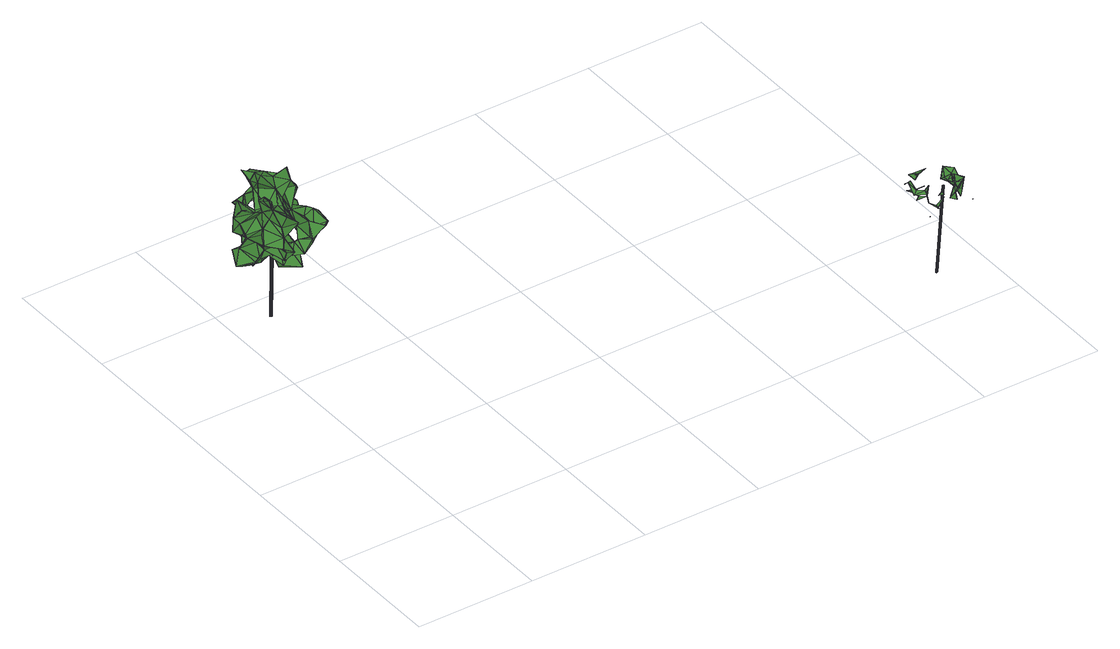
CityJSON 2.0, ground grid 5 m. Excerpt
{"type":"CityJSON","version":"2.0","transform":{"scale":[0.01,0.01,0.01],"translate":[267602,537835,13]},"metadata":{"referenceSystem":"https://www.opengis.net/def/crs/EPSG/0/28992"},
"CityObjects":{
"tree1":{"type":"SolitaryVegetationObject","attributes":{"gtid":540,"crown_width_m":3.32,"crown_median_z":17.19,"crown_r50_m":0.232,"crown_porosity":0.948,"trunk_H_m":4.1,"trunk_DBH_m":0.101,"trunk_radius_m":0.0503,"trunk_base_height_m":13.09,"original_gtid":"542"},"geometry":[{"type":"Solid","lod":"3","boundaries":[[[[0,1,2]],[[3,4,5]],[[6,7,8]],[[9,10,11]],[[12,13,14]],[[15,16,17]],[[18,19,20]],[[21,22,23]],[[24,25,26]],[[16,27,28]],[[29,30,31]],[[32,30,33]],[[34,35,36]],[[37,38,39]],[[40,41,42]],[[43,27,44]],[[45,46,47]],[[48,49,43]],[[50,51,52]],[[53,54,55]],[[53,55,56]],[[57,58,59]],[[60,61,62]],[[63,64,65]],[[66,64,63]],[[23,67,68]],[[69,20,19]],[[70,71,72]],[[73,18,74]],[[36,75,76]],[[77,78,34]],[[79,80,24]],[[61,81,82]],[[83,84,85]],[[21,86,87]],[[88,89,90]],[[28,17,16]],[[91,92,93]],[[94,91,93]],[[95,96,97]],[[11,40,98]],[[56,99,53]],[[42,98,40]],[[10,41,11]],[[100,101,102]],[[103,101,100]],[[104,90,89]],[[26,105,106]],[[107,14,108]],[[109,70,110]],[[70,72,110]],[[111,82,81]],[[112,89,113]],[[114,115,116]],[[117,118,45]],[[45,118,119]],[[120,77,121]],[[65,122,32]],[[123,72,124]],[[125,126,87]],[[127,128,129]],[[130,74,20]],[[131,116,132]],[[131,132,133]],[[10,134,135]],[[17,136,137]],[[98,9,11]],[[1,58,138]],[[57,138,58]],[[118,21,87]],[[125,139,126]],[[107,76,75]],[[11,41,40]],[[140,141,138]],[[138,142,140]],[[143,58,0]],[[144,145,146]],[[42,41,147]],[[139,17,99]],[[108,148,149]],[[74,18,20]],[[150,151,136]],[[25,63,26]],[[66,63,25]],[[152,136,151]],[[153,139,154]],[[104,89,112]],[[144,146,147]],[[53,99,137]],[[140,155,156]],[[68,157,158]],[[159,92,91]],[[0,35,143]],[[46,31,30]],[[160,38,161]],[[115,162,116]],[[163,164,156]],[[165,166,167]],[[150,130,151]],[[168,99,56]],[[169,170,171]],[[34,78,120]],[[34,120,142]],[[57,172,138]],[[119,118,87]],[[119,87,85]],[[155,173,156]],[[56,81,170]],[[56,170,168]],[[34,143,35]],[[69,19,54]],[[19,55,54]],[[170,81,171]],[[174,149,175]],[[111,81,56]],[[9,98,176]],[[42,177,98]],[[77,178,121]],[[179,180,181]],[[100,154,174]],[[182,176,183]],[[63,105,26]],[[159,184,92]],[[29,31,52]],[[185,52,31]],[[140,186,135]],[[178,77,67]],[[153,101,15]],[[102,101,153]],[[49,48,187]],[[49,187,188]],[[45,189,79]],[[65,50,63]],[[67,77,157]],[[131,186,116]],[[144,186,131]],[[0,58,1]],[[73,82,55]],[[73,55,18]],[[87,86,180]],[[87,180,179]],[[24,190,79]],[[191,15,101]],[[164,57,192]],[[37,39,193]],[[0,36,35]],[[194,195,196]],[[197,196,195]],[[198,172,58]],[[199,73,150]],[[106,196,26]],[[200,86,68]],[[201,7,96]],[[168,85,126]],[[126,139,99]],[[50,106,105]],[[50,105,63]],[[191,101,103]],[[202,203,153]],[[202,154,100]],[[133,144,204]],[[205,191,103]],[[206,207,4]],[[85,45,119]],[[179,208,87]],[[209,112,110]],[[110,72,209]],[[168,126,99]],[[4,210,206]],[[60,62,209]],[[211,103,212]],[[100,212,103]],[[142,213,214]],[[135,41,10]],[[39,13,12]],[[120,78,77]],[[142,120,195]],[[24,26,121]],[[202,102,203]],[[195,194,50]],[[121,195,120]],[[24,121,178]],[[37,193,215]],[[29,52,4]],[[33,29,4]],[[216,75,36]],[[153,154,202]],[[217,51,65]],[[72,123,209]],[[153,15,139]],[[17,139,15]],[[76,218,219]],[[220,218,76]],[[83,221,184]],[[117,190,22]],[[171,222,169]],[[22,190,223]],[[164,186,140]],[[30,29,33]],[[56,55,111]],[[87,126,85]],[[203,151,130]],[[106,50,194]],[[174,154,125]],[[224,225,166]],[[114,226,227]],[[169,168,170]],[[99,17,137]],[[102,153,152]],[[228,184,94]],[[169,85,168]],[[25,80,229]],[[230,229,80]],[[202,100,102]],[[77,231,157]],[[62,104,209]],[[110,112,188]],[[110,188,109]],[[54,53,152]],[[3,5,232]],[[160,27,16]],[[157,233,220]],[[34,233,77]],[[234,176,235]],[[234,236,176]],[[224,177,42]],[[49,28,237]],[[150,136,28]],[[51,173,52]],[[103,238,205]],[[239,64,66]],[[240,96,8]],[[241,138,141]],[[108,149,201]],[[148,175,149]],[[242,80,189]],[[96,243,8]],[[6,8,243]],[[133,217,33]],[[60,81,61]],[[60,171,81]],[[124,71,244]],[[79,189,80]],[[145,4,3]],[[157,68,67]],[[145,71,70]],[[140,135,245]],[[66,246,239]],[[43,237,27]],[[49,237,43]],[[85,84,95]],[[140,245,141]],[[184,243,83]],[[96,83,243]],[[247,156,173]],[[80,25,24]],[[21,23,68]],[[21,68,86]],[[49,248,249]],[[188,248,49]],[[250,251,124]],[[209,124,251]],[[96,218,252]],[[26,196,197]],[[73,130,150]],[[51,247,173]],[[225,167,166]],[[137,136,53]],[[152,53,136]],[[175,253,174]],[[54,254,69]],[[58,172,59]],[[138,172,142]],[[142,172,198]],[[221,92,184]],[[90,150,88]],[[88,150,249]],[[200,180,86]],[[201,158,255]],[[4,133,33]],[[47,46,256]],[[116,164,114]],[[61,104,62]],[[142,195,185]],[[184,160,16]],[[5,4,207]],[[77,233,231]],[[27,257,28]],[[157,231,233]],[[32,217,65]],[[97,96,252]],[[33,217,32]],[[210,155,214]],[[38,184,228]],[[82,111,55]],[[65,51,50]],[[18,55,19]],[[230,242,47]],[[236,193,183]],[[236,183,176]],[[254,203,69]],[[258,216,259]],[[9,182,10]],[[219,94,36]],[[93,34,36]],[[36,94,93]],[[216,258,260]],[[38,261,14]],[[2,1,241]],[[187,48,262]],[[114,227,115]],[[36,0,2]],[[115,51,162]],[[210,4,155]],[[115,227,247]],[[217,162,51]],[[262,263,187]],[[109,263,235]],[[37,215,48]],[[83,95,84]],[[211,212,253]],[[264,211,253]],[[142,214,140]],[[220,255,158]],[[220,158,157]],[[207,60,5]],[[265,90,104]],[[265,104,61]],[[52,173,4]],[[34,142,198]],[[34,198,143]],[[252,218,220]],[[143,198,58]],[[163,59,172]],[[163,156,247]],[[163,172,164]],[[57,164,172]],[[164,140,156]],[[147,186,144]],[[135,186,147]],[[174,253,100]],[[212,100,253]],[[25,229,66]],[[249,150,49]],[[49,150,28]],[[152,151,102]],[[152,254,54]],[[74,130,73]],[[176,182,9]],[[38,228,261]],[[201,107,108]],[[255,107,201]],[[163,247,227]],[[163,227,226]],[[140,214,155]],[[20,203,130]],[[95,45,85]],[[96,108,14]],[[266,267,127]],[[28,136,17]],[[150,90,199]],[[30,256,46]],[[268,7,264]],[[216,260,39]],[[193,39,260]],[[36,259,216]],[[182,260,134]],[[182,134,10]],[[141,258,259]],[[141,259,241]],[[241,1,138]],[[96,95,83]],[[98,177,176]],[[262,48,234]],[[108,7,268]],[[96,7,108]],[[27,160,44]],[[146,145,269]],[[269,145,70]],[[64,122,65]],[[235,176,224]],[[129,128,270]],[[185,31,46]],[[225,224,269]],[[42,269,224]],[[133,204,131]],[[13,38,14]],[[113,271,112]],[[188,112,271]],[[232,5,251]],[[60,251,5]],[[205,6,243]],[[272,200,240]],[[240,201,96]],[[158,201,240]],[[68,240,200]],[[158,240,68]],[[273,229,230]],[[22,21,118]],[[160,184,38]],[[45,79,117]],[[117,79,190]],[[206,274,222]],[[16,15,191]],[[76,275,220]],[[237,28,257]],[[147,146,42]],[[269,42,146]],[[133,145,144]],[[50,276,185]],[[97,93,92]],[[178,223,24]],[[2,241,259]],[[36,2,259]],[[117,22,118]],[[93,233,34]],[[159,94,184]],[[159,91,94]],[[228,94,219]],[[262,234,263]],[[260,258,134]],[[246,273,47]],[[14,261,96]],[[47,273,230]],[[247,51,115]],[[125,181,180]],[[125,180,174]],[[219,36,76]],[[233,97,220]],[[93,97,233]],[[39,38,13]],[[228,219,261]],[[97,252,220]],[[88,113,89]],[[30,122,277]],[[214,206,210]],[[97,92,95]],[[221,222,274]],[[95,92,45]],[[222,278,169]],[[234,215,236]],[[20,69,203]],[[260,182,193]],[[152,203,254]],[[153,203,152]],[[203,102,151]],[[206,222,207]],[[171,207,222]],[[88,248,188]],[[249,248,88]],[[61,199,90]],[[199,61,73]],[[73,61,82]],[[116,186,164]],[[39,12,279]],[[39,279,216]],[[216,279,75]],[[12,75,279]],[[12,280,75]],[[107,75,280]],[[113,188,281]],[[113,88,188]],[[271,281,188]],[[113,281,271]],[[16,191,205]],[[85,221,83]],[[244,71,282]],[[283,224,176]],[[70,235,224]],[[255,275,107]],[[107,275,76]],[[220,275,255]],[[67,223,178]],[[23,223,67]],[[236,215,193]],[[169,278,85]],[[284,85,278]],[[209,251,60]],[[154,139,125]],[[182,183,193]],[[240,8,272]],[[3,232,285]],[[24,223,190]],[[127,129,266]],[[50,185,195]],[[171,60,207]],[[85,284,221]],[[269,70,165]],[[165,70,224]],[[16,205,243]],[[16,243,184]],[[225,165,167]],[[109,235,70]],[[197,195,121]],[[250,124,244]],[[278,222,284]],[[41,135,147]],[[283,176,177]],[[283,177,224]],[[124,72,71]],[[258,141,245]],[[258,245,134]],[[135,134,245]],[[48,215,234]],[[125,208,181]],[[181,208,179]],[[125,87,208]],[[268,264,148]],[[268,148,108]],[[253,175,148]],[[253,148,264]],[[185,45,286]],[[246,229,273]],[[246,66,229]],[[209,123,124]],[[232,282,145]],[[145,133,4]],[[232,250,282]],[[244,282,250]],[[121,26,197]],[[194,196,106]],[[187,263,109]],[[219,218,261]],[[218,96,261]],[[250,232,251]],[[265,61,90]],[[221,284,222]],[[230,80,242]],[[37,48,161]],[[37,161,38]],[[43,161,48]],[[242,45,47]],[[185,46,45]],[[162,132,116]],[[131,204,144]],[[59,192,57]],[[59,163,192]],[[162,217,132]],[[133,132,217]],[[226,192,163]],[[226,114,192]],[[155,4,173]],[[164,192,114]],[[112,209,104]],[[174,180,7]],[[205,264,7]],[[272,7,200]],[[287,270,128]],[[109,188,187]],[[200,7,180]],[[165,224,166]],[[269,165,225]],[[8,7,272]],[[149,174,7]],[[149,7,201]],[[22,223,23]],[[246,256,239]],[[122,239,256]],[[221,274,92]],[[32,122,30]],[[122,256,277]],[[30,277,256]],[[64,239,122]],[[47,256,246]],[[282,71,145]],[[52,276,50]],[[52,185,276]],[[205,7,6]],[[287,128,267]],[[145,285,232]],[[3,285,145]],[[267,128,127]],[[129,270,266]],[[287,266,270]],[[185,286,142]],[[142,286,213]],[[213,286,214]],[[214,286,206]],[[264,205,238]],[[211,238,103]],[[211,264,238]],[[287,267,266]],[[44,160,43]],[[237,257,27]],[[286,274,206]],[[286,45,274]],[[92,274,45]],[[14,107,280]],[[14,280,12]],[[242,189,45]],[[160,161,43]],[[234,235,263]],[[288,289,290]],[[288,290,291]],[[291,290,292]],[[291,292,293]],[[290,289,294]],[[290,294,292]],[[292,294,295]],[[292,295,293]],[[294,289,296]],[[294,296,295]],[[295,296,297]],[[295,297,293]],[[296,289,298]],[[296,298,297]],[[297,298,299]],[[297,299,293]],[[298,289,300]],[[298,300,299]],[[299,300,301]],[[299,301,293]],[[300,289,302]],[[300,302,301]],[[301,302,303]],[[301,303,293]],[[302,289,304]],[[302,304,303]],[[303,304,305]],[[303,305,293]],[[304,289,306]],[[304,306,305]],[[305,306,307]],[[305,307,293]],[[306,289,308]],[[306,308,307]],[[307,308,309]],[[307,309,293]],[[308,289,310]],[[308,310,309]],[[309,310,311]],[[309,311,293]],[[310,289,312]],[[310,312,311]],[[311,312,313]],[[311,313,293]],[[312,289,314]],[[312,314,313]],[[313,314,315]],[[313,315,293]],[[314,289,316]],[[314,316,315]],[[315,316,317]],[[315,317,293]],[[316,289,318]],[[316,318,317]],[[317,318,319]],[[317,319,293]],[[318,289,320]],[[318,320,319]],[[319,320,321]],[[319,321,293]],[[320,289,322]],[[320,322,321]],[[321,322,323]],[[321,323,293]],[[322,289,324]],[[322,324,323]],[[323,324,325]],[[323,325,293]],[[324,289,326]],[[324,326,325]],[[325,326,327]],[[325,327,293]],[[326,289,328]],[[326,328,327]],[[327,328,329]],[[327,329,293]],[[328,289,330]],[[328,330,329]],[[329,330,331]],[[329,331,293]],[[330,289,332]],[[330,332,331]],[[331,332,333]],[[331,333,293]],[[332,289,334]],[[332,334,333]],[[333,334,335]],[[333,335,293]],[[334,289,336]],[[334,336,335]],[[335,336,337]],[[335,337,293]],[[336,289,288]],[[336,288,337]],[[337,288,291]],[[337,291,293]]]]}]},
"tree2":{"type":"SolitaryVegetationObject","attributes":{"gtid":539,"crown_width_m":2.21,"crown_median_z":17.29,"crown_r50_m":0.132,"crown_porosity":0.955,"trunk_H_m":3.84,"trunk_DBH_m":0.0615,"trunk_radius_m":0.0308,"trunk_base_height_m":13.45,"original_gtid":"541"},"geometry":[{"type":"MultiSurface","lod":"3","boundaries":[[[338,339,340]],[[341,342,343]],[[344,345,346]],[[347,348,349]],[[350,351,352]],[[353,354,355]],[[356,357,358]],[[359,360,361]],[[362,363,364]],[[340,346,338]],[[365,351,350]],[[366,342,341]],[[367,368,369]],[[370,371,372]],[[373,372,371]],[[373,371,370]],[[374,352,375]],[[376,365,377]],[[351,365,376]],[[378,379,344]],[[378,344,380]],[[381,361,348]],[[382,346,345]],[[383,384,385]],[[386,373,387]],[[375,343,374]],[[374,342,366]],[[381,348,388]],[[389,390,391]],[[362,344,379]],[[392,393,382]],[[394,361,348]],[[382,345,378]],[[350,366,365]],[[365,366,395]],[[396,362,378]],[[341,343,375]],[[386,387,397]],[[398,397,387]],[[381,388,361]],[[378,362,379]],[[399,400,401]],[[402,403,358]],[[404,402,358]],[[378,345,396]],[[388,348,361]],[[377,395,374]],[[377,374,405]],[[406,407,408]],[[409,407,406]],[[357,410,376]],[[411,412,413]],[[375,408,405]],[[357,404,358]],[[341,375,405]],[[394,348,347]],[[338,382,414]],[[380,414,378]],[[339,414,380]],[[339,338,414]],[[415,354,416]],[[417,356,368]],[[357,356,410]],[[404,410,356]],[[347,349,418]],[[394,419,349]],[[348,394,349]],[[385,384,420]],[[408,407,421]],[[422,354,353]],[[422,416,354]],[[341,405,374]],[[423,370,372]],[[386,398,423]],[[424,423,398]],[[384,383,425]],[[364,362,396]],[[344,346,380]],[[363,364,426]],[[410,404,421]],[[427,428,429]],[[395,377,365]],[[406,408,375]],[[423,372,373]],[[344,362,345]],[[362,396,345]],[[430,419,426]],[[408,404,357]],[[351,431,406]],[[432,370,424]],[[353,415,416]],[[400,399,433]],[[400,433,401]],[[366,350,434]],[[366,434,374]],[[417,368,367]],[[417,367,404]],[[352,374,434]],[[352,434,350]],[[404,435,402]],[[351,375,352]],[[351,406,375]],[[376,377,405]],[[433,399,401]],[[392,346,393]],[[382,393,346]],[[414,382,378]],[[364,430,426]],[[436,376,410]],[[370,423,424]],[[363,430,364]],[[421,436,410]],[[426,419,363]],[[395,366,374]],[[385,420,425]],[[420,384,425]],[[385,425,383]],[[386,423,373]],[[394,347,419]],[[347,363,419]],[[397,398,386]],[[389,435,390]],[[402,390,435]],[[404,367,435]],[[409,406,421]],[[421,406,431]],[[431,351,421]],[[358,369,368]],[[358,437,369]],[[363,418,430]],[[419,430,349]],[[418,349,430]],[[404,356,417]],[[415,353,355]],[[390,391,402]],[[347,418,363]],[[436,351,376]],[[405,357,376]],[[405,408,357]],[[370,387,373]],[[438,353,416]],[[343,342,374]],[[353,426,415]],[[369,437,367]],[[435,437,358]],[[367,437,435]],[[404,408,421]],[[416,422,438]],[[438,422,353]],[[358,403,435]],[[380,346,339]],[[382,338,346]],[[341,374,366]],[[368,356,358]],[[402,435,403]],[[351,436,421]],[[339,346,340]],[[355,354,415]],[[382,346,392]],[[409,421,407]],[[432,387,370]],[[398,387,424]],[[424,387,432]],[[439,440,441]],[[439,441,442]],[[442,441,443]],[[442,443,444]],[[441,440,445]],[[441,445,443]],[[443,445,446]],[[443,446,444]],[[445,440,447]],[[445,447,446]],[[446,447,448]],[[446,448,444]],[[447,440,449]],[[447,449,448]],[[448,449,450]],[[448,450,444]],[[449,440,451]],[[449,451,450]],[[450,451,452]],[[450,452,444]],[[451,440,453]],[[451,453,452]],[[452,453,454]],[[452,454,444]],[[453,440,455]],[[453,455,454]],[[454,455,456]],[[454,456,444]],[[455,440,457]],[[455,457,456]],[[456,457,458]],[[456,458,444]],[[457,440,459]],[[457,459,458]],[[458,459,460]],[[458,460,444]],[[459,440,461]],[[459,461,460]],[[460,461,462]],[[460,462,444]],[[461,440,463]],[[461,463,462]],[[462,463,464]],[[462,464,444]],[[464,463,465]],[[464,465,444]],[[463,440,466]],[[463,466,465]],[[465,466,467]],[[465,467,444]],[[466,440,468]],[[466,468,467]],[[467,468,469]],[[467,469,444]],[[468,440,470]],[[468,470,469]],[[469,470,471]],[[469,471,444]],[[470,440,472]],[[470,472,471]],[[471,472,473]],[[471,473,444]],[[472,440,474]],[[472,474,473]],[[473,474,475]],[[473,475,444]],[[475,474,476]],[[475,476,444]],[[474,440,477]],[[474,477,476]],[[476,477,478]],[[476,478,444]],[[477,440,479]],[[477,479,478]],[[478,479,480]],[[478,480,444]],[[479,440,481]],[[479,481,480]],[[480,481,482]],[[480,482,444]],[[481,440,439]],[[481,439,482]],[[482,439,442]],[[482,442,444]]]}]}
},
"vertices":[
[210,1569,310],[201,1553,305],[200,1553,306],[154,1339,355],[228,1324,359],[146,1318,381],[179,1452,515],[220,1504,569],[215,1450,521],[58,1474,306],[90,1489,282],[69,1425,256],[113,1550,448],[114,1548,448],[158,1542,470],[142,1461,552],[119,1418,489],[153,1393,504],[105,1305,598],[106,1305,599],[92,1321,613],[321,1445,501],[332,1454,479],[334,1454,479],[326,1425,395],[384,1395,394],[378,1433,341],[76,1469,521],[109,1404,489],[239,1317,367],[282,1286,371],[306,1337,339],[295,1307,334],[245,1283,320],[210,1488,353],[207,1521,326],[184,1527,364],[73,1475,423],[131,1517,427],[132,1517,426],[69,1423,256],[100,1422,249],[101,1389,279],[35,1435,478],[76,1471,521],[264,1396,444],[299,1333,416],[301,1333,416],[30,1429,422],[30,1385,483],[317,1402,302],[263,1348,306],[263,1347,308],[140,1328,532],[121,1316,586],[122,1311,553],[177,1302,515],[242,1454,246],[252,1503,309],[244,1453,245],[147,1273,439],[137,1274,485],[145,1273,439],[371,1381,347],[350,1329,360],[321,1338,327],[390,1340,376],[324,1512,426],[315,1481,493],[93,1321,614],[114,1350,353],[154,1282,329],[144,1318,380],[120,1311,553],[98,1334,587],[178,1554,416],[178,1552,416],[315,1495,390],[254,1444,388],[332,1398,431],[357,1388,419],[199,1256,493],[147,1254,541],[179,1452,513],[216,1449,520],[226,1398,512],[298,1491,529],[283,1425,551],[110,1356,445],[112,1355,444],[134,1348,481],[127,1438,393],[209,1421,422],[211,1456,382],[152,1495,398],[227,1456,464],[194,1513,496],[228,1490,435],[34,1414,275],[181,1361,518],[158,1473,608],[136,1472,580],[125,1408,612],[135,1473,580],[146,1274,439],[333,1422,313],[327,1434,296],[201,1580,450],[208,1542,506],[92,1345,392],[85,1313,403],[148,1254,542],[85,1313,405],[69,1301,467],[209,1395,212],[261,1320,234],[207,1361,239],[281,1458,429],[320,1445,500],[274,1464,494],[283,1439,363],[332,1456,381],[317,1303,372],[156,1271,371],[156,1270,370],[238,1473,558],[212,1416,545],[94,1359,407],[111,1357,445],[148,1374,423],[91,1354,578],[205,1384,301],[239,1361,293],[215,1314,309],[107,1479,299],[146,1437,272],[108,1354,523],[155,1362,511],[211,1487,305],[211,1417,545],[191,1427,311],[155,1471,343],[213,1451,346],[253,1503,310],[156,1372,311],[165,1336,331],[125,1370,312],[129,1391,268],[198,1562,553],[199,1562,554],[107,1354,522],[92,1355,578],[93,1354,578],[126,1408,613],[178,1465,592],[189,1370,322],[206,1386,301],[305,1516,434],[239,1521,455],[160,1404,423],[93,1463,471],[73,1474,424],[261,1319,235],[207,1410,235],[206,1410,236],[45,1321,330],[44,1322,329],[43,1321,329],[201,1355,511],[224,1347,473],[205,1288,481],[205,1288,479],[243,1453,247],[240,1361,294],[220,1504,571],[198,1563,554],[64,1437,330],[101,1390,281],[350,1483,401],[276,1439,603],[271,1475,557],[275,1440,604],[106,1479,301],[135,1479,343],[140,1453,457],[283,1387,371],[169,1402,275],[42,1372,433],[34,1343,442],[332,1397,431],[289,1439,409],[141,1462,552],[206,1411,234],[119,1505,357],[325,1434,297],[283,1438,362],[326,1435,297],[332,1422,315],[252,1502,310],[139,1327,531],[288,1497,529],[210,1542,506],[125,1408,614],[92,1354,579],[188,1370,321],[142,1463,552],[211,1385,405],[176,1340,441],[274,1439,602],[131,1252,405],[187,1362,361],[139,1533,591],[140,1533,592],[211,1455,381],[172,1409,361],[73,1473,423],[152,1530,371],[263,1346,306],[226,1545,461],[164,1537,418],[238,1521,454],[160,1397,464],[187,1340,452],[303,1485,420],[99,1359,315],[44,1321,328],[210,1395,213],[208,1362,239],[133,1517,427],[388,1340,377],[339,1357,363],[301,1485,420],[185,1262,366],[229,1490,434],[75,1400,392],[98,1378,378],[115,1426,364],[37,1434,478],[137,1473,580],[349,1295,398],[238,1488,488],[205,1521,326],[312,1381,405],[179,1453,514],[155,1280,329],[132,1447,305],[349,1297,398],[241,1361,293],[43,1372,435],[105,1388,482],[185,1260,366],[185,1261,367],[238,1520,455],[156,1534,570],[99,1335,587],[228,1545,461],[348,1296,398],[93,1461,471],[136,1480,343],[183,1527,363],[120,1507,357],[159,1542,469],[49,1403,422],[74,1398,393],[155,1534,568],[162,1332,495],[75,1399,394],[51,1403,423],[198,1561,554],[100,1357,315],[117,1452,449],[67,1301,467],[238,1473,556],[350,1330,362],[211,1386,406],[227,1545,460],[320,1368,345],[317,1304,373],[224,1349,473],[163,1539,418],[158,1543,468],[68,1301,468],[156,1281,329],[125,1372,313],[203,1365,488],[152,1339,356],[212,1386,405],[71,1428,452],[180,1395,9],[175,1395,9],[180,1396,9],[197,1412,419],[196,1413,419],[192,1412,419],[179,1398,9],[196,1414,419],[178,1399,9],[195,1415,419],[177,1399,9],[194,1416,419],[176,1400,9],[193,1417,419],[175,1400,9],[191,1417,419],[174,1400,9],[190,1417,419],[172,1399,9],[189,1416,419],[171,1398,9],[188,1415,419],[171,1397,9],[187,1414,419],[170,1396,9],[187,1413,419],[170,1395,9],[187,1412,419],[170,1394,9],[187,1410,419],[171,1392,9],[187,1409,419],[172,1391,9],[188,1408,419],[173,1391,9],[189,1407,419],[174,1390,9],[191,1407,419],[175,1390,9],[192,1407,419],[177,1390,9],[193,1407,419],[178,1391,9],[194,1407,419],[179,1392,9],[195,1408,419],[179,1393,9],[196,1409,419],[180,1394,9],[197,1411,419],
[2234,322,349],[2234,322,350],[2234,323,350],[2315,223,427],[2315,224,427],[2315,223,426],[2245,265,355],[2246,265,355],[2257,293,365],[2217,187,436],[2189,201,443],[2217,187,437],[2369,217,459],[2358,179,450],[2349,209,444],[2243,139,377],[2243,139,376],[2274,145,409],[2324,153,486],[2333,164,436],[2308,126,468],[2149,215,476],[2149,215,477],[2170,224,470],[2259,235,365],[2239,203,394],[2240,203,394],[2369,217,460],[2331,235,469],[2307,106,459],[2331,101,498],[2331,100,498],[2253,306,431],[2253,280,437],[2286,279,452],[2249,275,446],[2326,220,434],[2325,193,429],[2358,179,452],[2349,209,445],[2245,265,354],[2221,243,359],[2242,292,356],[2184,230,467],[2257,293,364],[2237,105,473],[2230,117,451],[2232,86,473],[2223,254,441],[2219,289,447],[2184,230,466],[2288,83,428],[2288,84,428],[2288,84,427],[2289,292,365],[2289,291,365],[2175,192,430],[2331,235,470],[2260,235,365],[2218,289,447],[2219,289,446],[2336,53,429],[2337,53,429],[2336,53,428],[2280,115,420],[2306,106,459],[2332,133,432],[2319,188,441],[2371,179,404],[2352,153,377],[2336,163,418],[2337,163,418],[2364,148,462],[2279,96,504],[2292,123,518],[2278,96,504],[2242,292,355],[2245,154,377],[2243,139,375],[2309,126,468],[2242,198,443],[2219,177,425],[2232,85,473],[2348,137,421],[2240,108,391],[2253,280,436],[2248,310,421],[2238,105,473],[2226,175,384],[2234,175,321],[2234,175,320],[2234,176,321],[2220,177,425],[2372,179,404],[2248,311,421],[2336,52,429],[2349,210,445],[2293,98,450],[2364,148,461],[2305,106,459],[2239,108,391],[2278,195,45],[2275,195,45],[2278,196,45],[2299,182,429],[2299,183,429],[2296,182,429],[2277,197,45],[2298,184,429],[2277,198,45],[2298,185,429],[2276,198,45],[2297,185,429],[2275,198,45],[2296,185,429],[2274,198,45],[2295,185,429],[2273,197,45],[2294,184,429],[2272,197,45],[2293,184,429],[2272,196,45],[2293,183,429],[2272,195,45],[2293,182,429],[2272,194,45],[2293,181,429],[2293,180,429],[2273,193,45],[2294,180,429],[2273,192,45],[2294,179,429],[2274,192,45],[2295,179,429],[2275,192,45],[2296,179,429],[2276,192,45],[2297,179,429],[2298,179,429],[2277,193,45],[2298,180,429],[2278,193,45],[2299,180,429],[2278,194,45],[2299,181,429]
]}
